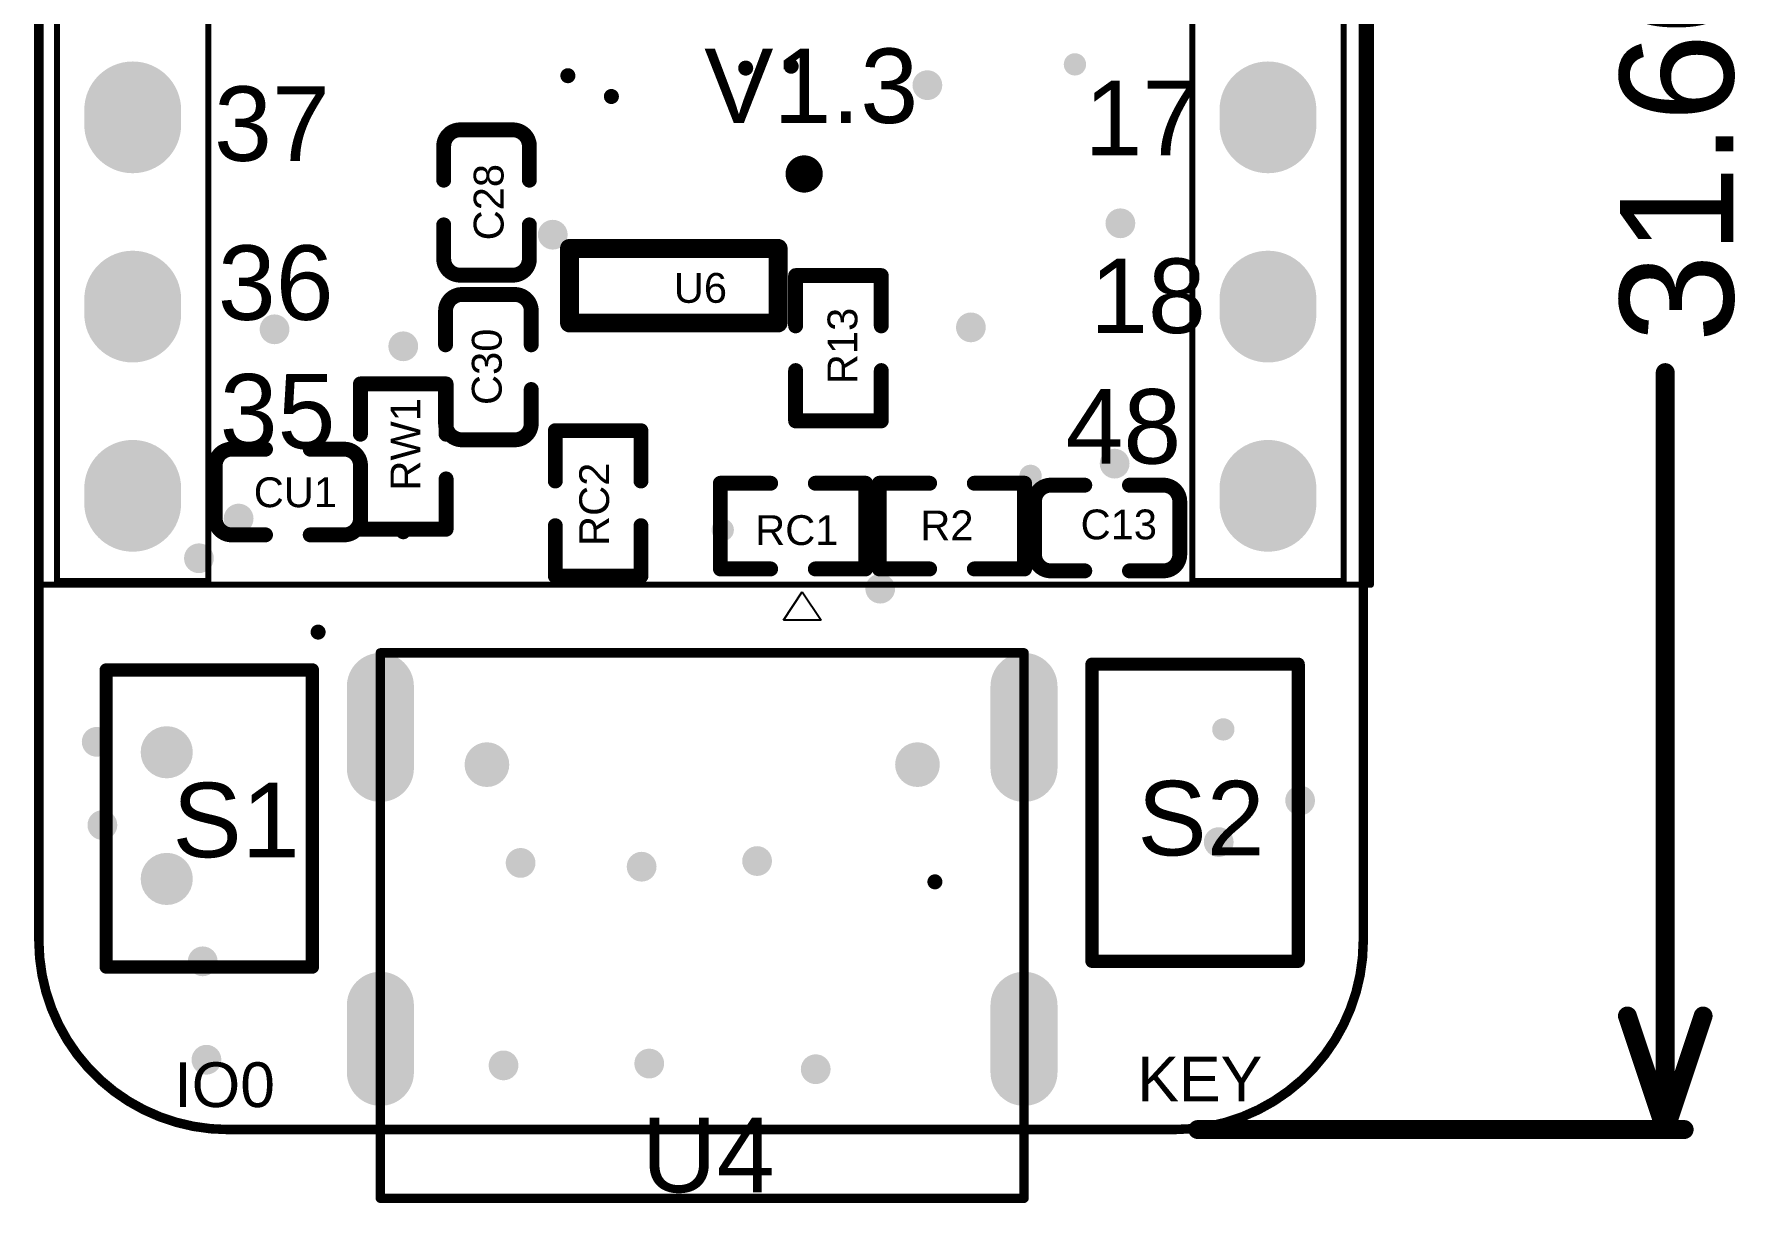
# Model space of a CAD drawing. Header units: millimetres. Extents: x 83.1 to 113.9, y 69.5 to 112.2.
# Drawn here: x 91.06 to 113.89, y 69.45 to 85.14 of the extents above; entities that cross this region are included whole.
import ezdxf

# ---------------------------------------------------------------- set-up
doc = ezdxf.new("R2010")
doc.units = ezdxf.units.MM
for name, color, linetype in [('KeepOutLayer', 6, 'Continuous'), ('Mechanical15', 56, 'Continuous'), ('MultiLayer', 9, 'Continuous'), ('PadHoleLayer', 156, 'Continuous'), ('TopOverlay', 2, 'Continuous'), ('ViaHoleLayer', 16, 'Continuous')]:
    doc.layers.add(name, color=color, linetype=linetype)
doc.styles.add('Arial', font='arial.ttf', dxfattribs={"height": 0.2})

# ---------------------------------------------------------------- blocks, each defined once
blk = doc.blocks.new('8_2_54MM_1')
at = {"layer": 'MultiLayer'}
h = blk.add_hatch(color=9, dxfattribs=at)
edge = h.paths.add_edge_path()
edge.add_arc((-7.72, 0), 0.65, 90, 270)
edge.add_line((-7.72, -0.65), (-7.52, -0.65))
edge.add_arc((-7.52, 0), 0.65, 270, 450)
edge.add_line((-7.52, 0.65), (-7.72, 0.65))
h = blk.add_hatch(color=9, dxfattribs=at)
edge = h.paths.add_edge_path()
edge.add_arc((-5.18, 0), 0.65, 90, 270)
edge.add_line((-5.18, -0.65), (-4.98, -0.65))
edge.add_arc((-4.98, 0), 0.65, 270, 450)
edge.add_line((-4.98, 0.65), (-5.18, 0.65))
h = blk.add_hatch(color=9, dxfattribs=at)
edge = h.paths.add_edge_path()
edge.add_arc((-2.64, 0), 0.65, 90, 270)
edge.add_line((-2.64, -0.65), (-2.44, -0.65))
edge.add_arc((-2.44, 0), 0.65, 270, 450)
edge.add_line((-2.44, 0.65), (-2.64, 0.65))
h = blk.add_hatch(color=9, dxfattribs=at)
edge = h.paths.add_edge_path()
edge.add_arc((-0.1, 0), 0.65, 90, 270)
edge.add_line((-0.1, -0.65), (0.1, -0.65))
edge.add_arc((0.1, 0), 0.65, 270, 450)
edge.add_line((0.1, 0.65), (-0.1, 0.65))
h = blk.add_hatch(color=9, dxfattribs=at)
edge = h.paths.add_edge_path()
edge.add_arc((2.44, 0), 0.65, 90, 270)
edge.add_line((2.44, -0.65), (2.64, -0.65))
edge.add_arc((2.64, 0), 0.65, 270, 450)
edge.add_line((2.64, 0.65), (2.44, 0.65))
h = blk.add_hatch(color=9, dxfattribs=at)
edge = h.paths.add_edge_path()
edge.add_arc((4.98, 0), 0.65, 90, 270)
edge.add_line((4.98, -0.65), (5.18, -0.65))
edge.add_arc((5.18, 0), 0.65, 270, 450)
edge.add_line((5.18, 0.65), (4.98, 0.65))
h = blk.add_hatch(color=9, dxfattribs=at)
edge = h.paths.add_edge_path()
edge.add_arc((7.52, 0), 0.65, 90, 270)
edge.add_line((7.52, -0.65), (7.72, -0.65))
edge.add_arc((7.72, 0), 0.65, 270, 450)
edge.add_line((7.72, 0.65), (7.52, 0.65))
at = {"layer": 'PadHoleLayer'}
h = blk.add_hatch(color=156, dxfattribs=at)
edge = h.paths.add_edge_path()
edge.add_arc((-7.62, 0), 0.5, 0, 360)
h = blk.add_hatch(color=156, dxfattribs=at)
edge = h.paths.add_edge_path()
edge.add_arc((-5.08, 0), 0.5, 0, 360)
h = blk.add_hatch(color=156, dxfattribs=at)
edge = h.paths.add_edge_path()
edge.add_arc((-2.54, 0), 0.5, 0, 360)
h = blk.add_hatch(color=156, dxfattribs=at)
edge = h.paths.add_edge_path()
edge.add_arc((0, 0), 0.5, 0, 360)
h = blk.add_hatch(color=156, dxfattribs=at)
edge = h.paths.add_edge_path()
edge.add_arc((2.54, 0), 0.5, 0, 360)
h = blk.add_hatch(color=156, dxfattribs=at)
edge = h.paths.add_edge_path()
edge.add_arc((5.08, 0), 0.5, 0, 360)
h = blk.add_hatch(color=156, dxfattribs=at)
edge = h.paths.add_edge_path()
edge.add_arc((7.62, 0), 0.5, 0, 360)
at = {"layer": 'TopOverlay', "const_width": 0.08}
for points in [[(8.763, 1.016), (-8.763, 1.016)], [(-8.763, -1.016), (-8.763, 1.016)], [(8.763, -1.016), (8.763, 1.016)], [(8.763, -1.016), (-8.763, -1.016)]]:
    blk.add_lwpolyline(points, dxfattribs=at)
at = {"layer": 'TopOverlay', "const_width": 0.04}
for points in [[(-8.783, 1.016, 1), (-8.743, 1.016, 1)], [(-8.783, 1.016, 1), (-8.743, 1.016, 1)], [(8.743, 1.016, 1), (8.783, 1.016, 1)], [(8.743, 1.016, 1), (8.783, 1.016, 1)], [(-8.783, -1.016, 1), (-8.743, -1.016, 1)], [(-8.783, -1.016, 1), (-8.743, -1.016, 1)], [(8.743, -1.016, 1), (8.783, -1.016, 1)], [(8.743, -1.016, 1), (8.783, -1.016, 1)]]:
    blk.add_lwpolyline(points, format="xyb", close=True, dxfattribs=at)
blk = doc.blocks.new('8_2_54MM_2')
at = {"layer": 'MultiLayer'}
h = blk.add_hatch(color=9, dxfattribs=at)
edge = h.paths.add_edge_path()
edge.add_arc((-7.72, 0), 0.65, 90, 270)
edge.add_line((-7.72, -0.65), (-7.52, -0.65))
edge.add_arc((-7.52, 0), 0.65, 270, 450)
edge.add_line((-7.52, 0.65), (-7.72, 0.65))
h = blk.add_hatch(color=9, dxfattribs=at)
edge = h.paths.add_edge_path()
edge.add_arc((-5.18, 0), 0.65, 90, 270)
edge.add_line((-5.18, -0.65), (-4.98, -0.65))
edge.add_arc((-4.98, 0), 0.65, 270, 450)
edge.add_line((-4.98, 0.65), (-5.18, 0.65))
h = blk.add_hatch(color=9, dxfattribs=at)
edge = h.paths.add_edge_path()
edge.add_arc((-2.64, 0), 0.65, 90, 270)
edge.add_line((-2.64, -0.65), (-2.44, -0.65))
edge.add_arc((-2.44, 0), 0.65, 270, 450)
edge.add_line((-2.44, 0.65), (-2.64, 0.65))
h = blk.add_hatch(color=9, dxfattribs=at)
edge = h.paths.add_edge_path()
edge.add_arc((-0.1, 0), 0.65, 90, 270)
edge.add_line((-0.1, -0.65), (0.1, -0.65))
edge.add_arc((0.1, 0), 0.65, 270, 450)
edge.add_line((0.1, 0.65), (-0.1, 0.65))
h = blk.add_hatch(color=9, dxfattribs=at)
edge = h.paths.add_edge_path()
edge.add_arc((2.44, 0), 0.65, 90, 270)
edge.add_line((2.44, -0.65), (2.64, -0.65))
edge.add_arc((2.64, 0), 0.65, 270, 450)
edge.add_line((2.64, 0.65), (2.44, 0.65))
h = blk.add_hatch(color=9, dxfattribs=at)
edge = h.paths.add_edge_path()
edge.add_arc((4.98, 0), 0.65, 90, 270)
edge.add_line((4.98, -0.65), (5.18, -0.65))
edge.add_arc((5.18, 0), 0.65, 270, 450)
edge.add_line((5.18, 0.65), (4.98, 0.65))
h = blk.add_hatch(color=9, dxfattribs=at)
edge = h.paths.add_edge_path()
edge.add_arc((7.52, 0), 0.65, 90, 270)
edge.add_line((7.52, -0.65), (7.72, -0.65))
edge.add_arc((7.72, 0), 0.65, 270, 450)
edge.add_line((7.72, 0.65), (7.52, 0.65))
at = {"layer": 'PadHoleLayer'}
h = blk.add_hatch(color=156, dxfattribs=at)
edge = h.paths.add_edge_path()
edge.add_arc((-7.62, 0), 0.5, 0, 360)
h = blk.add_hatch(color=156, dxfattribs=at)
edge = h.paths.add_edge_path()
edge.add_arc((-5.08, 0), 0.5, 0, 360)
h = blk.add_hatch(color=156, dxfattribs=at)
edge = h.paths.add_edge_path()
edge.add_arc((-2.54, 0), 0.5, 0, 360)
h = blk.add_hatch(color=156, dxfattribs=at)
edge = h.paths.add_edge_path()
edge.add_arc((0, 0), 0.5, 0, 360)
h = blk.add_hatch(color=156, dxfattribs=at)
edge = h.paths.add_edge_path()
edge.add_arc((2.54, 0), 0.5, 0, 360)
h = blk.add_hatch(color=156, dxfattribs=at)
edge = h.paths.add_edge_path()
edge.add_arc((5.08, 0), 0.5, 0, 360)
h = blk.add_hatch(color=156, dxfattribs=at)
edge = h.paths.add_edge_path()
edge.add_arc((7.62, 0), 0.5, 0, 360)
at = {"layer": 'TopOverlay', "const_width": 0.08}
for points in [[(8.763, 1.016), (-8.763, 1.016)], [(-8.763, -1.016), (-8.763, 1.016)], [(8.763, -1.016), (8.763, 1.016)], [(8.763, -1.016), (-8.763, -1.016)]]:
    blk.add_lwpolyline(points, dxfattribs=at)
at = {"layer": 'TopOverlay', "const_width": 0.04}
for points in [[(-8.783, 1.016, 1), (-8.743, 1.016, 1)], [(-8.783, 1.016, 1), (-8.743, 1.016, 1)], [(8.743, 1.016, 1), (8.783, 1.016, 1)], [(8.743, 1.016, 1), (8.783, 1.016, 1)], [(-8.783, -1.016, 1), (-8.743, -1.016, 1)], [(-8.783, -1.016, 1), (-8.743, -1.016, 1)], [(8.743, -1.016, 1), (8.783, -1.016, 1)], [(8.743, -1.016, 1), (8.783, -1.016, 1)]]:
    blk.add_lwpolyline(points, format="xyb", close=True, dxfattribs=at)
blk = doc.blocks.new('TYPE_C3_0_5')
at = {"layer": 'MultiLayer'}
h = blk.add_hatch(color=9, dxfattribs=at)
edge = h.paths.add_edge_path()
edge.add_arc((-4.32, -1.55), 0.45, 180, 360)
edge.add_line((-3.87, -1.55), (-3.87, -0.45))
edge.add_arc((-4.32, -0.45), 0.45, 0, 180)
edge.add_line((-4.77, -0.45), (-4.77, -1.55))
h = blk.add_hatch(color=9, dxfattribs=at)
edge = h.paths.add_edge_path()
edge.add_arc((4.32, -1.55), 0.45, 180, 360)
edge.add_line((4.77, -1.55), (4.77, -0.45))
edge.add_arc((4.32, -0.45), 0.45, 0, 180)
edge.add_line((3.87, -0.45), (3.87, -1.55))
h = blk.add_hatch(color=9, dxfattribs=at)
edge = h.paths.add_edge_path()
edge.add_arc((-2.89, -1.5), 0.3, 0, 360)
h = blk.add_hatch(color=9, dxfattribs=at)
edge = h.paths.add_edge_path()
edge.add_arc((2.89, -1.5), 0.3, 0, 360)
h = blk.add_hatch(color=9, dxfattribs=at)
edge = h.paths.add_edge_path()
edge.add_arc((-4.32, -5.63), 0.45, 180, 360)
edge.add_line((-3.87, -5.63), (-3.87, -4.73))
edge.add_arc((-4.32, -4.73), 0.45, 0, 180)
edge.add_line((-4.77, -4.73), (-4.77, -5.63))
h = blk.add_hatch(color=9, dxfattribs=at)
edge = h.paths.add_edge_path()
edge.add_arc((4.32, -5.63), 0.45, 180, 360)
edge.add_line((4.77, -5.63), (4.77, -4.73))
edge.add_arc((4.32, -4.73), 0.45, 0, 180)
edge.add_line((3.87, -4.73), (3.87, -5.63))
at = {"layer": 'PadHoleLayer'}
h = blk.add_hatch(color=156, dxfattribs=at)
edge = h.paths.add_edge_path()
edge.add_arc((-4.32, -1.35), 0.4, 180, 360)
edge.add_line((-3.92, -1.35), (-3.92, -0.65))
edge.add_arc((-4.32, -0.65), 0.4, 0, 180)
edge.add_line((-4.72, -0.65), (-4.72, -1.35))
h = blk.add_hatch(color=156, dxfattribs=at)
edge = h.paths.add_edge_path()
edge.add_arc((4.32, -1.35), 0.4, 180, 360)
edge.add_line((4.72, -1.35), (4.72, -0.65))
edge.add_arc((4.32, -0.65), 0.4, 0, 180)
edge.add_line((3.92, -0.65), (3.92, -1.35))
h = blk.add_hatch(color=156, dxfattribs=at)
edge = h.paths.add_edge_path()
edge.add_arc((-2.89, -1.5), 0.3, 0, 360)
h = blk.add_hatch(color=156, dxfattribs=at)
edge = h.paths.add_edge_path()
edge.add_arc((2.89, -1.5), 0.3, 0, 360)
h = blk.add_hatch(color=156, dxfattribs=at)
edge = h.paths.add_edge_path()
edge.add_arc((-4.32, -5.53), 0.4, 180, 360)
edge.add_line((-3.92, -5.53), (-3.92, -4.83))
edge.add_arc((-4.32, -4.83), 0.4, 0, 180)
edge.add_line((-4.72, -4.83), (-4.72, -5.53))
h = blk.add_hatch(color=156, dxfattribs=at)
edge = h.paths.add_edge_path()
edge.add_arc((4.32, -5.53), 0.4, 180, 360)
edge.add_line((4.72, -5.53), (4.72, -4.83))
edge.add_arc((4.32, -4.83), 0.4, 0, 180)
edge.add_line((3.92, -4.83), (3.92, -5.53))
at = {"layer": 'TopOverlay', "const_width": 0.127}
for points in [[(-4.32, -7.32), (-4.32, 0)], [(-4.32, 0), (4.32, 0)], [(4.32, -7.32), (4.32, 0)], [(-4.32, -7.32), (4.32, -7.32)]]:
    blk.add_lwpolyline(points, dxfattribs=at)
at = {"layer": 'TopOverlay', "const_width": 0.0635}
for points in [[(-4.352, 0, 1), (-4.288, 0, 1)], [(-4.352, 0, 1), (-4.288, 0, 1)], [(4.288, 0, 1), (4.352, 0, 1)], [(4.288, 0, 1), (4.352, 0, 1)], [(-4.352, -7.32, 1), (-4.288, -7.32, 1)], [(-4.352, -7.32, 1), (-4.288, -7.32, 1)], [(4.288, -7.32, 1), (4.352, -7.32, 1)], [(4.288, -7.32, 1), (4.352, -7.32, 1)]]:
    blk.add_lwpolyline(points, format="xyb", close=True, dxfattribs=at)
blk = doc.blocks.new('TS_019B_B_8')
at = {"layer": 'MultiLayer'}
h = blk.add_hatch(color=9, dxfattribs=at)
edge = h.paths.add_edge_path()
edge.add_arc((-0.85, 0), 0.35, 0, 360)
h = blk.add_hatch(color=9, dxfattribs=at)
edge = h.paths.add_edge_path()
edge.add_arc((0.85, 0), 0.35, 0, 360)
at = {"layer": 'PadHoleLayer'}
h = blk.add_hatch(color=156, dxfattribs=at)
edge = h.paths.add_edge_path()
edge.add_arc((-0.85, 0), 0.35, 0, 360)
h = blk.add_hatch(color=156, dxfattribs=at)
edge = h.paths.add_edge_path()
edge.add_arc((0.85, 0), 0.35, 0, 360)
blk = doc.blocks.new('KEY_4P_9')
at = {"layer": 'TopOverlay', "const_width": 0.1778}
for points in [[(3.9878, 0.2794), (0, 0.2794)], [(0, -2.4892), (0, 0.2794)], [(3.9878, -2.4892), (3.9878, 0.2794)], [(3.9878, -2.4892), (0, -2.4892)]]:
    blk.add_lwpolyline(points, dxfattribs=at)
at = {"layer": 'TopOverlay', "const_width": 0.0889}
for points in [[(-0.04445, 0.2794, 1), (0.04445, 0.2794, 1)], [(-0.04445, 0.2794, 1), (0.04445, 0.2794, 1)], [(3.94335, 0.2794, 1), (4.03225, 0.2794, 1)], [(3.94335, 0.2794, 1), (4.03225, 0.2794, 1)], [(-0.04445, -2.4892, 1), (0.04445, -2.4892, 1)], [(-0.04445, -2.4892, 1), (0.04445, -2.4892, 1)], [(3.94335, -2.4892, 1), (4.03225, -2.4892, 1)], [(3.94335, -2.4892, 1), (4.03225, -2.4892, 1)]]:
    blk.add_lwpolyline(points, format="xyb", close=True, dxfattribs=at)
blk = doc.blocks.new('KEY_4P_10')
at = {"layer": 'TopOverlay', "const_width": 0.1778}
for points in [[(3.9878, 0.2794), (0, 0.2794)], [(0, -2.4892), (0, 0.2794)], [(3.9878, -2.4892), (3.9878, 0.2794)], [(3.9878, -2.4892), (0, -2.4892)]]:
    blk.add_lwpolyline(points, dxfattribs=at)
at = {"layer": 'TopOverlay', "const_width": 0.0889}
for points in [[(-0.04445, 0.2794, 1), (0.04445, 0.2794, 1)], [(-0.04445, 0.2794, 1), (0.04445, 0.2794, 1)], [(3.94335, 0.2794, 1), (4.03225, 0.2794, 1)], [(3.94335, 0.2794, 1), (4.03225, 0.2794, 1)], [(-0.04445, -2.4892, 1), (0.04445, -2.4892, 1)], [(-0.04445, -2.4892, 1), (0.04445, -2.4892, 1)], [(3.94335, -2.4892, 1), (4.03225, -2.4892, 1)], [(3.94335, -2.4892, 1), (4.03225, -2.4892, 1)]]:
    blk.add_lwpolyline(points, format="xyb", close=True, dxfattribs=at)
blk = doc.blocks.new('LC_0402_R_15')
at = {"layer": 'TopOverlay', "const_width": 0.2}
for points in [[(-0.975, 0.575), (-0.975, -0.575)], [(-0.975, 0.575), (-0.3, 0.575)], [(0.3, 0.575), (0.975, 0.575)], [(0.975, 0.575), (0.975, -0.575)], [(-0.975, -0.575), (-0.3, -0.575)], [(0.3, -0.575), (0.975, -0.575)]]:
    blk.add_lwpolyline(points, dxfattribs=at)
at = {"layer": 'TopOverlay', "const_width": 0.1}
for points in [[(-1.025, 0.575, 1), (-0.925, 0.575, 1)], [(-1.025, 0.575, 1), (-0.925, 0.575, 1)], [(-0.35, 0.575, 1), (-0.25, 0.575, 1)], [(0.25, 0.575, 1), (0.35, 0.575, 1)], [(0.925, 0.575, 1), (1.025, 0.575, 1)], [(0.925, 0.575, 1), (1.025, 0.575, 1)], [(-1.025, -0.575, 1), (-0.925, -0.575, 1)], [(-1.025, -0.575, 1), (-0.925, -0.575, 1)], [(-0.35, -0.575, 1), (-0.25, -0.575, 1)], [(0.25, -0.575, 1), (0.35, -0.575, 1)], [(0.925, -0.575, 1), (1.025, -0.575, 1)], [(0.925, -0.575, 1), (1.025, -0.575, 1)]]:
    blk.add_lwpolyline(points, format="xyb", close=True, dxfattribs=at)
blk = doc.blocks.new('LC_0402_R_19')
at = {"layer": 'TopOverlay', "const_width": 0.2}
for points in [[(-0.975, -0.575), (-0.975, 0.575)], [(-0.975, 0.575), (-0.3, 0.575)], [(0.3, 0.575), (0.975, 0.575)], [(0.975, -0.575), (0.975, 0.575)], [(-0.975, -0.575), (-0.3, -0.575)], [(0.3, -0.575), (0.975, -0.575)]]:
    blk.add_lwpolyline(points, dxfattribs=at)
at = {"layer": 'TopOverlay', "const_width": 0.1}
for points in [[(-1.025, 0.575, 1), (-0.925, 0.575, 1)], [(-1.025, 0.575, 1), (-0.925, 0.575, 1)], [(-0.35, 0.575, 1), (-0.25, 0.575, 1)], [(0.25, 0.575, 1), (0.35, 0.575, 1)], [(0.925, 0.575, 1), (1.025, 0.575, 1)], [(0.925, 0.575, 1), (1.025, 0.575, 1)], [(-1.025, -0.575, 1), (-0.925, -0.575, 1)], [(-1.025, -0.575, 1), (-0.925, -0.575, 1)], [(-0.35, -0.575, 1), (-0.25, -0.575, 1)], [(0.25, -0.575, 1), (0.35, -0.575, 1)], [(0.925, -0.575, 1), (1.025, -0.575, 1)], [(0.925, -0.575, 1), (1.025, -0.575, 1)]]:
    blk.add_lwpolyline(points, format="xyb", close=True, dxfattribs=at)
blk = doc.blocks.new('LC_0402_C_25')
at = {"layer": 'TopOverlay', "const_width": 0.2}
for points in [[(-0.975, 0.355, -0.414214), (-0.755, 0.575)], [(0.755, 0.575, -0.414214), (0.975, 0.355)], [(-0.755, -0.575, -0.414214), (-0.975, -0.355)], [(0.975, -0.355, -0.414214), (0.755, -0.575)]]:
    blk.add_lwpolyline(points, format="xyb", dxfattribs=at)
at = {"layer": 'TopOverlay', "const_width": 0.1}
for points in [[(-0.805, 0.575, 1), (-0.705, 0.575, 1)], [(-0.8, 0.575, 1), (-0.7, 0.575, 1)], [(-0.35, 0.575, 1), (-0.25, 0.575, 1)], [(0.25, 0.575, 1), (0.35, 0.575, 1)], [(0.7, 0.575, 1), (0.8, 0.575, 1)], [(0.705, 0.575, 1), (0.805, 0.575, 1)], [(-1.025, 0.355, 1), (-0.925, 0.355, 1)], [(-1.025, 0.355, 1), (-0.925, 0.355, 1)], [(0.925, 0.355, 1), (1.025, 0.355, 1)], [(0.925, 0.355, 1), (1.025, 0.355, 1)], [(-1.025, -0.355, 1), (-0.925, -0.355, 1)], [(-1.025, -0.355, 1), (-0.925, -0.355, 1)], [(0.925, -0.355, 1), (1.025, -0.355, 1)], [(0.925, -0.355, 1), (1.025, -0.355, 1)], [(-0.805, -0.575, 1), (-0.705, -0.575, 1)], [(-0.8, -0.575, 1), (-0.7, -0.575, 1)], [(-0.35, -0.575, 1), (-0.25, -0.575, 1)], [(0.25, -0.575, 1), (0.35, -0.575, 1)], [(0.7, -0.575, 1), (0.8, -0.575, 1)], [(0.705, -0.575, 1), (0.805, -0.575, 1)]]:
    blk.add_lwpolyline(points, format="xyb", close=True, dxfattribs=at)
at = {"layer": 'TopOverlay', "const_width": 0.2}
for points in [[(-0.75, 0.575), (-0.3, 0.575)], [(0.3, 0.575), (0.75, 0.575)], [(-0.975, -0.355), (-0.975, 0.355)], [(0.975, -0.355), (0.975, 0.355)], [(-0.75, -0.575), (-0.3, -0.575)], [(0.3, -0.575), (0.75, -0.575)]]:
    blk.add_lwpolyline(points, dxfattribs=at)
blk = doc.blocks.new('CONN_SMD_4P_P1_00_XUNPU_WAFER_100W_4P_B_26')
at = {"layer": 'Mechanical15'}
for p, q in [((-2.207, -2.369), (-2.461, -1.988)), ((-2.461, -1.988), (-1.953, -1.988)), ((-1.953, -1.988), (-2.207, -2.369))]:
    blk.add_line(p, q, dxfattribs=at)
blk = doc.blocks.new('LC_0402_C_36')
at = {"layer": 'TopOverlay', "const_width": 0.2}
for points in [[(-0.975, 0.355, -0.414214), (-0.755, 0.575)], [(0.755, 0.575, -0.414214), (0.975, 0.355)], [(-0.755, -0.575, -0.414214), (-0.975, -0.355)], [(0.975, -0.355, -0.414214), (0.755, -0.575)]]:
    blk.add_lwpolyline(points, format="xyb", dxfattribs=at)
at = {"layer": 'TopOverlay', "const_width": 0.1}
for points in [[(-0.805, 0.575, 1), (-0.705, 0.575, 1)], [(-0.8, 0.575, 1), (-0.7, 0.575, 1)], [(-0.35, 0.575, 1), (-0.25, 0.575, 1)], [(0.25, 0.575, 1), (0.35, 0.575, 1)], [(0.7, 0.575, 1), (0.8, 0.575, 1)], [(0.705, 0.575, 1), (0.805, 0.575, 1)], [(-1.025, 0.355, 1), (-0.925, 0.355, 1)], [(-1.025, 0.355, 1), (-0.925, 0.355, 1)], [(0.925, 0.355, 1), (1.025, 0.355, 1)], [(0.925, 0.355, 1), (1.025, 0.355, 1)], [(-1.025, -0.355, 1), (-0.925, -0.355, 1)], [(-1.025, -0.355, 1), (-0.925, -0.355, 1)], [(0.925, -0.355, 1), (1.025, -0.355, 1)], [(0.925, -0.355, 1), (1.025, -0.355, 1)], [(-0.805, -0.575, 1), (-0.705, -0.575, 1)], [(-0.8, -0.575, 1), (-0.7, -0.575, 1)], [(-0.35, -0.575, 1), (-0.25, -0.575, 1)], [(0.25, -0.575, 1), (0.35, -0.575, 1)], [(0.7, -0.575, 1), (0.8, -0.575, 1)], [(0.705, -0.575, 1), (0.805, -0.575, 1)]]:
    blk.add_lwpolyline(points, format="xyb", close=True, dxfattribs=at)
at = {"layer": 'TopOverlay', "const_width": 0.2}
for points in [[(-0.75, 0.575), (-0.3, 0.575)], [(0.3, 0.575), (0.75, 0.575)], [(-0.975, -0.355), (-0.975, 0.355)], [(0.975, -0.355), (0.975, 0.355)], [(-0.75, -0.575), (-0.3, -0.575)], [(0.3, -0.575), (0.75, -0.575)]]:
    blk.add_lwpolyline(points, dxfattribs=at)
blk = doc.blocks.new('LC_0402_C_50')
at = {"layer": 'TopOverlay', "const_width": 0.2}
for points in [[(-0.975, 0.355, -0.414214), (-0.755, 0.575)], [(0.755, 0.575, -0.414214), (0.975, 0.355)], [(-0.755, -0.575, -0.414214), (-0.975, -0.355)], [(0.975, -0.355, -0.414214), (0.755, -0.575)]]:
    blk.add_lwpolyline(points, format="xyb", dxfattribs=at)
at = {"layer": 'TopOverlay', "const_width": 0.1}
for points in [[(-0.805, 0.575, 1), (-0.705, 0.575, 1)], [(-0.8, 0.575, 1), (-0.7, 0.575, 1)], [(-0.35, 0.575, 1), (-0.25, 0.575, 1)], [(0.25, 0.575, 1), (0.35, 0.575, 1)], [(0.7, 0.575, 1), (0.8, 0.575, 1)], [(0.705, 0.575, 1), (0.805, 0.575, 1)], [(-1.025, 0.355, 1), (-0.925, 0.355, 1)], [(-1.025, 0.355, 1), (-0.925, 0.355, 1)], [(0.925, 0.355, 1), (1.025, 0.355, 1)], [(0.925, 0.355, 1), (1.025, 0.355, 1)], [(-1.025, -0.355, 1), (-0.925, -0.355, 1)], [(-1.025, -0.355, 1), (-0.925, -0.355, 1)], [(0.925, -0.355, 1), (1.025, -0.355, 1)], [(0.925, -0.355, 1), (1.025, -0.355, 1)], [(-0.805, -0.575, 1), (-0.705, -0.575, 1)], [(-0.8, -0.575, 1), (-0.7, -0.575, 1)], [(-0.35, -0.575, 1), (-0.25, -0.575, 1)], [(0.25, -0.575, 1), (0.35, -0.575, 1)], [(0.7, -0.575, 1), (0.8, -0.575, 1)], [(0.705, -0.575, 1), (0.805, -0.575, 1)]]:
    blk.add_lwpolyline(points, format="xyb", close=True, dxfattribs=at)
at = {"layer": 'TopOverlay', "const_width": 0.2}
for points in [[(-0.75, 0.575), (-0.3, 0.575)], [(0.3, 0.575), (0.75, 0.575)], [(-0.975, 0.355), (-0.975, -0.355)], [(0.975, 0.355), (0.975, -0.355)], [(-0.75, -0.575), (-0.3, -0.575)], [(0.3, -0.575), (0.75, -0.575)]]:
    blk.add_lwpolyline(points, dxfattribs=at)
blk = doc.blocks.new('LC_0402_C_51')
at = {"layer": 'TopOverlay', "const_width": 0.2}
for points in [[(-0.975, 0.355, -0.414214), (-0.755, 0.575)], [(0.755, 0.575, -0.414214), (0.975, 0.355)], [(-0.755, -0.575, -0.414214), (-0.975, -0.355)], [(0.975, -0.355, -0.414214), (0.755, -0.575)]]:
    blk.add_lwpolyline(points, format="xyb", dxfattribs=at)
at = {"layer": 'TopOverlay', "const_width": 0.1}
for points in [[(-0.805, 0.575, 1), (-0.705, 0.575, 1)], [(-0.8, 0.575, 1), (-0.7, 0.575, 1)], [(-0.35, 0.575, 1), (-0.25, 0.575, 1)], [(0.25, 0.575, 1), (0.35, 0.575, 1)], [(0.7, 0.575, 1), (0.8, 0.575, 1)], [(0.705, 0.575, 1), (0.805, 0.575, 1)], [(-1.025, 0.355, 1), (-0.925, 0.355, 1)], [(-1.025, 0.355, 1), (-0.925, 0.355, 1)], [(0.925, 0.355, 1), (1.025, 0.355, 1)], [(0.925, 0.355, 1), (1.025, 0.355, 1)], [(-1.025, -0.355, 1), (-0.925, -0.355, 1)], [(-1.025, -0.355, 1), (-0.925, -0.355, 1)], [(0.925, -0.355, 1), (1.025, -0.355, 1)], [(0.925, -0.355, 1), (1.025, -0.355, 1)], [(-0.805, -0.575, 1), (-0.705, -0.575, 1)], [(-0.8, -0.575, 1), (-0.7, -0.575, 1)], [(-0.35, -0.575, 1), (-0.25, -0.575, 1)], [(0.25, -0.575, 1), (0.35, -0.575, 1)], [(0.7, -0.575, 1), (0.8, -0.575, 1)], [(0.705, -0.575, 1), (0.805, -0.575, 1)]]:
    blk.add_lwpolyline(points, format="xyb", close=True, dxfattribs=at)
at = {"layer": 'TopOverlay', "const_width": 0.2}
for points in [[(-0.3, 0.575), (-0.75, 0.575)], [(0.75, 0.575), (0.3, 0.575)], [(-0.975, -0.355), (-0.975, 0.355)], [(0.975, -0.355), (0.975, 0.355)], [(-0.3, -0.575), (-0.75, -0.575)], [(0.75, -0.575), (0.3, -0.575)]]:
    blk.add_lwpolyline(points, dxfattribs=at)
blk = doc.blocks.new('LC_SOT_23_5_52')
at = {"layer": 'TopOverlay', "const_width": 0.254}
for points in [[(-0.5, 1.4), (-0.5, -1.4)], [(-0.5, 1.4), (0.5, 1.4)], [(0.5, 1.4), (0.5, -1.4)], [(-0.5, -1.4), (0.5, -1.4)]]:
    blk.add_lwpolyline(points, dxfattribs=at)
at = {"layer": 'TopOverlay'}
for points, const_width in [([(-0.563, 1.4, 1), (-0.436, 1.4, 1)], 0.127), ([(-0.563, 1.4, 1), (-0.436, 1.4, 1)], 0.127), ([(0.437, 1.4, 1), (0.564, 1.4, 1)], 0.127), ([(0.437, 1.4, 1), (0.564, 1.4, 1)], 0.127), ([(-0.563, -1.4, 1), (-0.436, -1.4, 1)], 0.127), ([(-0.563, -1.4, 1), (-0.436, -1.4, 1)], 0.127), ([(0.437, -1.4, 1), (0.564, -1.4, 1)], 0.127), ([(0.437, -1.4, 1), (0.564, -1.4, 1)], 0.127), ([(1.625, -1.75, 1), (1.375, -1.75, 1)], 0.25), ([(1.313, -1.75, 1), (1.438, -1.75, 1)], 0.125), ([(1.563, -1.75, 1), (1.688, -1.75, 1)], 0.125)]:
    blk.add_lwpolyline(points, format="xyb", close=True, dxfattribs=dict(at, const_width=const_width))
blk = doc.blocks.new('T__QT___54')
at = {"layer": 'TopOverlay', "const_width": 0.08}
for points in [[(-8.93, 0.889), (-8.93, 3.429)], [(-8.93, 3.429), (8.977, 3.429)], [(8.977, 1.016), (8.977, 3.429)], [(-8.93, -17.272), (-8.93, 0.889)], [(8.977, -17.272), (8.977, 1.016)], [(-8.93, -17.272), (8.977, -17.272)]]:
    blk.add_lwpolyline(points, dxfattribs=at)
at = {"layer": 'TopOverlay', "const_width": 0.04}
for points in [[(-8.95, 3.429, 1), (-8.91, 3.429, 1)], [(-8.95, 3.429, 1), (-8.91, 3.429, 1)], [(8.957, 3.429, 1), (8.997, 3.429, 1)], [(8.957, 3.429, 1), (8.997, 3.429, 1)], [(-8.95, 0.889, 1), (-8.91, 0.889, 1)], [(-8.95, 0.889, 1), (-8.91, 0.889, 1)], [(8.957, 1.016, 1), (8.997, 1.016, 1)], [(8.957, 1.016, 1), (8.997, 1.016, 1)], [(-8.95, -17.272, 1), (-8.91, -17.272, 1)], [(-8.95, -17.272, 1), (-8.91, -17.272, 1)], [(8.957, -17.272, 1), (8.997, -17.272, 1)], [(8.957, -17.272, 1), (8.997, -17.272, 1)]]:
    blk.add_lwpolyline(points, format="xyb", close=True, dxfattribs=at)
blk = doc.blocks.new('LC_0402_R_56')
at = {"layer": 'TopOverlay', "const_width": 0.2}
for points in [[(-0.3, 0.575), (-0.975, 0.575)], [(-0.975, -0.575), (-0.975, 0.575)], [(0.975, 0.575), (0.3, 0.575)], [(0.975, -0.575), (0.975, 0.575)], [(-0.3, -0.575), (-0.975, -0.575)], [(0.975, -0.575), (0.3, -0.575)]]:
    blk.add_lwpolyline(points, dxfattribs=at)
at = {"layer": 'TopOverlay', "const_width": 0.1}
for points in [[(-1.025, 0.575, 1), (-0.925, 0.575, 1)], [(-1.025, 0.575, 1), (-0.925, 0.575, 1)], [(-0.35, 0.575, 1), (-0.25, 0.575, 1)], [(0.25, 0.575, 1), (0.35, 0.575, 1)], [(0.925, 0.575, 1), (1.025, 0.575, 1)], [(0.925, 0.575, 1), (1.025, 0.575, 1)], [(-1.025, -0.575, 1), (-0.925, -0.575, 1)], [(-1.025, -0.575, 1), (-0.925, -0.575, 1)], [(-0.35, -0.575, 1), (-0.25, -0.575, 1)], [(0.25, -0.575, 1), (0.35, -0.575, 1)], [(0.925, -0.575, 1), (1.025, -0.575, 1)], [(0.925, -0.575, 1), (1.025, -0.575, 1)]]:
    blk.add_lwpolyline(points, format="xyb", close=True, dxfattribs=at)
blk = doc.blocks.new('LC_0402_R_57')
at = {"layer": 'TopOverlay', "const_width": 0.2}
for points in [[(-0.975, 0.575), (-0.3, 0.575)], [(-0.975, -0.575), (-0.975, 0.575)], [(0.3, 0.575), (0.975, 0.575)], [(0.975, -0.575), (0.975, 0.575)], [(-0.975, -0.575), (-0.3, -0.575)], [(0.3, -0.575), (0.975, -0.575)]]:
    blk.add_lwpolyline(points, dxfattribs=at)
at = {"layer": 'TopOverlay', "const_width": 0.1}
for points in [[(-1.025, 0.575, 1), (-0.925, 0.575, 1)], [(-1.025, 0.575, 1), (-0.925, 0.575, 1)], [(-0.35, 0.575, 1), (-0.25, 0.575, 1)], [(0.25, 0.575, 1), (0.35, 0.575, 1)], [(0.925, 0.575, 1), (1.025, 0.575, 1)], [(0.925, 0.575, 1), (1.025, 0.575, 1)], [(-1.025, -0.575, 1), (-0.925, -0.575, 1)], [(-1.025, -0.575, 1), (-0.925, -0.575, 1)], [(-0.35, -0.575, 1), (-0.25, -0.575, 1)], [(0.25, -0.575, 1), (0.35, -0.575, 1)], [(0.925, -0.575, 1), (1.025, -0.575, 1)], [(0.925, -0.575, 1), (1.025, -0.575, 1)]]:
    blk.add_lwpolyline(points, format="xyb", close=True, dxfattribs=at)
blk = doc.blocks.new('LC_0402_R_58')
at = {"layer": 'TopOverlay', "const_width": 0.2}
for points in [[(-0.3, 0.575), (-0.975, 0.575)], [(-0.975, -0.575), (-0.975, 0.575)], [(0.975, 0.575), (0.3, 0.575)], [(0.975, -0.575), (0.975, 0.575)], [(-0.3, -0.575), (-0.975, -0.575)], [(0.975, -0.575), (0.3, -0.575)]]:
    blk.add_lwpolyline(points, dxfattribs=at)
at = {"layer": 'TopOverlay', "const_width": 0.1}
for points in [[(-1.025, 0.575, 1), (-0.925, 0.575, 1)], [(-1.025, 0.575, 1), (-0.925, 0.575, 1)], [(-0.35, 0.575, 1), (-0.25, 0.575, 1)], [(0.25, 0.575, 1), (0.35, 0.575, 1)], [(0.925, 0.575, 1), (1.025, 0.575, 1)], [(0.925, 0.575, 1), (1.025, 0.575, 1)], [(-1.025, -0.575, 1), (-0.925, -0.575, 1)], [(-1.025, -0.575, 1), (-0.925, -0.575, 1)], [(-0.35, -0.575, 1), (-0.25, -0.575, 1)], [(0.25, -0.575, 1), (0.35, -0.575, 1)], [(0.925, -0.575, 1), (1.025, -0.575, 1)], [(0.925, -0.575, 1), (1.025, -0.575, 1)]]:
    blk.add_lwpolyline(points, format="xyb", close=True, dxfattribs=at)

msp = doc.modelspace()

# ---------------------------------------------------------------- hatches: boundary and pattern name
at = {"layer": 'ViaHoleLayer'}
h = msp.add_hatch(color=16, dxfattribs=at)
edge = h.paths.add_edge_path()
edge.add_arc((100.609, 84.684), 0.101, 0, 360)
h = msp.add_hatch(color=16, dxfattribs=at)
edge = h.paths.add_edge_path()
edge.add_arc((101.219, 84.709), 0.101, 0, 360)
h = msp.add_hatch(color=16, dxfattribs=at)
edge = h.paths.add_edge_path()
edge.add_arc((105.029, 84.734), 0.15, 0, 360)
h = msp.add_hatch(color=16, dxfattribs=at)
edge = h.paths.add_edge_path()
edge.add_arc((98.222, 84.582), 0.101, 0, 360)
h = msp.add_hatch(color=16, dxfattribs=at)
edge = h.paths.add_edge_path()
edge.add_arc((103.048, 84.455), 0.2, 0, 360)
h = msp.add_hatch(color=16, dxfattribs=at)
edge = h.paths.add_edge_path()
edge.add_arc((98.806, 84.303), 0.101, 0, 360)
h = msp.add_hatch(color=16, dxfattribs=at)
edge = h.paths.add_edge_path()
edge.add_arc((105.639, 82.601), 0.2, 0, 360)
h = msp.add_hatch(color=16, dxfattribs=at)
edge = h.paths.add_edge_path()
edge.add_arc((98.019, 82.448), 0.2, 0, 360)
h = msp.add_hatch(color=16, dxfattribs=at)
edge = h.paths.add_edge_path()
edge.add_arc((94.284, 81.178), 0.2, 0, 360)
h = msp.add_hatch(color=16, dxfattribs=at)
edge = h.paths.add_edge_path()
edge.add_arc((103.632, 81.204), 0.2, 0, 360)
h = msp.add_hatch(color=16, dxfattribs=at)
edge = h.paths.add_edge_path()
edge.add_arc((96.012, 80.95), 0.2, 0, 360)
h = msp.add_hatch(color=16, dxfattribs=at)
edge = h.paths.add_edge_path()
edge.add_arc((105.562, 79.375), 0.2, 0, 360)
h = msp.add_hatch(color=16, dxfattribs=at)
edge = h.paths.add_edge_path()
edge.add_arc((104.433, 79.211), 0.15, 0, 360)
h = msp.add_hatch(color=16, dxfattribs=at)
edge = h.paths.add_edge_path()
edge.add_arc((93.802, 78.638), 0.2, 0, 360)
h = msp.add_hatch(color=16, dxfattribs=at)
edge = h.paths.add_edge_path()
edge.add_arc((96.012, 78.461), 0.101, 0, 360)
h = msp.add_hatch(color=16, dxfattribs=at)
edge = h.paths.add_edge_path()
edge.add_arc((100.301, 78.486), 0.15, 0, 360)
h = msp.add_hatch(color=16, dxfattribs=at)
edge = h.paths.add_edge_path()
edge.add_arc((93.269, 78.105), 0.2, 0, 360)
h = msp.add_hatch(color=16, dxfattribs=at)
edge = h.paths.add_edge_path()
edge.add_arc((102.415, 77.697), 0.2, 0, 360)
h = msp.add_hatch(color=16, dxfattribs=at)
edge = h.paths.add_edge_path()
edge.add_arc((94.869, 77.114), 0.101, 0, 360)
h = msp.add_hatch(color=16, dxfattribs=at)
edge = h.paths.add_edge_path()
edge.add_arc((91.897, 75.641), 0.2, 0, 360)
h = msp.add_hatch(color=16, dxfattribs=at)
edge = h.paths.add_edge_path()
edge.add_arc((107.021, 75.808), 0.15, 0, 360)
h = msp.add_hatch(color=16, dxfattribs=at)
edge = h.paths.add_edge_path()
edge.add_arc((108.052, 74.854), 0.2, 0, 360)
h = msp.add_hatch(color=16, dxfattribs=at)
edge = h.paths.add_edge_path()
edge.add_arc((91.973, 74.524), 0.2, 0, 360)
h = msp.add_hatch(color=16, dxfattribs=at)
edge = h.paths.add_edge_path()
edge.add_arc((106.959, 74.295), 0.2, 0, 360)
h = msp.add_hatch(color=16, dxfattribs=at)
edge = h.paths.add_edge_path()
edge.add_arc((97.587, 74.016), 0.2, 0, 360)
h = msp.add_hatch(color=16, dxfattribs=at)
edge = h.paths.add_edge_path()
edge.add_arc((100.762, 74.041), 0.2, 0, 360)
h = msp.add_hatch(color=16, dxfattribs=at)
edge = h.paths.add_edge_path()
edge.add_arc((99.212, 73.965), 0.2, 0, 360)
h = msp.add_hatch(color=16, dxfattribs=at)
edge = h.paths.add_edge_path()
edge.add_arc((103.149, 73.762), 0.101, 0, 360)
h = msp.add_hatch(color=16, dxfattribs=at)
edge = h.paths.add_edge_path()
edge.add_arc((93.32, 72.695), 0.2, 0, 360)
h = msp.add_hatch(color=16, dxfattribs=at)
edge = h.paths.add_edge_path()
edge.add_arc((93.37, 71.374), 0.2, 0, 360)
h = msp.add_hatch(color=16, dxfattribs=at)
edge = h.paths.add_edge_path()
edge.add_arc((97.358, 71.298), 0.2, 0, 360)
h = msp.add_hatch(color=16, dxfattribs=at)
edge = h.paths.add_edge_path()
edge.add_arc((99.314, 71.323), 0.2, 0, 360)
h = msp.add_hatch(color=16, dxfattribs=at)
edge = h.paths.add_edge_path()
edge.add_arc((101.549, 71.247), 0.2, 0, 360)

# ---------------------------------------------------------------- linework, layer by layer
at = {"layer": 'KeepOutLayer', "const_width": 0.127}
for points in [[(91.12, 72.977), (91.12, 101.067)], [(108.9, 72.977), (108.9, 101.016)], [(93.66, 70.437), (106.36, 70.437)]]:
    msp.add_lwpolyline(points, dxfattribs=at)
at = {"layer": 'KeepOutLayer', "const_width": 0.0635}
for points in [[(91.089, 72.977, 1), (91.152, 72.977, 1)], [(91.089, 72.977, 1), (91.152, 72.977, 1)], [(108.869, 72.977, 1), (108.932, 72.977, 1)], [(108.869, 72.977, 1), (108.932, 72.977, 1)], [(93.629, 70.437, 1), (93.692, 70.437, 1)], [(93.629, 70.437, 1), (93.692, 70.437, 1)], [(106.329, 70.437, 1), (106.392, 70.437, 1)], [(106.329, 70.437, 1), (106.392, 70.437, 1)]]:
    msp.add_lwpolyline(points, format="xyb", close=True, dxfattribs=at)
at = {"layer": 'KeepOutLayer', "const_width": 0.127}
for points in [[(93.66, 70.437, -0.414214), (91.12, 72.977)], [(108.9, 72.977, -0.414214), (106.36, 70.437)]]:
    msp.add_lwpolyline(points, format="xyb", dxfattribs=at)
at = {"layer": 'Mechanical15', "const_width": 0.254}
for points in [[(112.954, 70.437), (112.954, 80.597)], [(112.446, 71.961), (112.954, 70.437)], [(112.954, 70.437), (113.462, 71.961)], [(106.678, 70.437), (113.208, 70.437)]]:
    msp.add_lwpolyline(points, dxfattribs=at)
at = {"layer": 'Mechanical15', "const_width": 0.127}
for points in [[(112.89, 80.597, 1), (113.017, 80.597, 1)], [(112.382, 71.961, 1), (112.509, 71.961, 1)], [(113.398, 71.961, 1), (113.525, 71.961, 1)], [(106.614, 70.437, 1), (106.741, 70.437, 1)], [(112.89, 70.437, 1), (113.017, 70.437, 1)], [(112.89, 70.437, 1), (113.017, 70.437, 1)], [(112.89, 70.437, 1), (113.017, 70.437, 1)], [(113.144, 70.437, 1), (113.271, 70.437, 1)]]:
    msp.add_lwpolyline(points, format="xyb", close=True, dxfattribs=at)

# ---------------------------------------------------------------- block references
for name, p in [('T__QT___54', (100.025, 95.021)), ('LC_0402_C_25', (94.463, 78.994)), ('LC_0402_R_57', (101.244, 78.537)), ('LC_0402_R_19', (103.378, 78.537)), ('LC_0402_C_36', (105.461, 78.511)), ('TYPE_C3_0_5', (100.025, 76.835))]:
    msp.add_blockref(name, p)
for name, p, rotation in [('8_2_54MM_2', (92.38, 86.563), 270), ('8_2_54MM_1', (107.62, 86.563), 270), ('LC_0402_C_50', (97.13, 82.88), 90), ('LC_SOT_23_5_52', (99.644, 81.763), 90), ('LC_0402_R_56', (101.854, 80.924), 270), ('LC_0402_C_51', (97.155, 80.67), 270), ('LC_0402_R_15', (96.012, 79.47), 90), ('LC_0402_R_58', (98.628, 78.842), 270), ('CONN_SMD_4P_P1_00_XUNPU_WAFER_100W_4P_B_26', (99.162, 75.286), 180), ('KEY_4P_9', (107.747, 76.683), 270), ('KEY_4P_10', (94.513, 76.606), 270), ('TS_019B_B_8', (92.837, 74.651), 90)]:
    msp.add_blockref(name, p, dxfattribs=dict(rotation=rotation))

# ---------------------------------------------------------------- texts
at = {"layer": 'Mechanical15', "style": 'Arial'}
msp.add_text('31.60MM', height=1.524, rotation=90, dxfattribs=at).set_placement((113.868, 81.003))
at = {"layer": 'TopOverlay', "style": 'Arial'}
for s, height, rotation, p in [('V1.3', 1, 360, (100.051, 83.947)), ('17', 1, 360, (105.156, 83.515)), ('37', 1, 360, (93.472, 83.439)), ('C28', 0.4, 90, (97.358, 82.372)), ('36', 1, 360, (93.523, 81.305)), ('18', 1, 360, (105.232, 81.128)), ('R13', 0.4, 90, (102.108, 80.442)), ('C30', 0.4, 90, (97.333, 80.162)), ('35', 1, 360, (93.548, 79.578)), ('48', 1, 360, (104.902, 79.375)), ('RW1', 0.4, 90, (96.241, 79.013)), ('RC2', 0.4, 90, (98.775, 78.27)), ('IO0', 0.6, 360, (92.939, 70.739)), ('KEY', 0.6, 360, (105.867, 70.815))]:
    msp.add_text(s, height=height, rotation=rotation, dxfattribs=at).set_placement(p)
for s, height, p in [('U6', 0.4, (99.644, 81.534)), ('CU1', 0.4, (94.005, 78.791)), ('RC1', 0.4, (100.736, 78.283)), ('R2', 0.4, (102.953, 78.346)), ('C13', 0.4, (105.105, 78.359)), ('S2', 1, (105.867, 74.117)), ('S1', 1, (92.913, 74.092)), ('U4', 1, (99.212, 69.596))]:
    msp.add_text(s, height=height, dxfattribs=at).set_placement(p)

doc.saveas('drawing.dxf')
